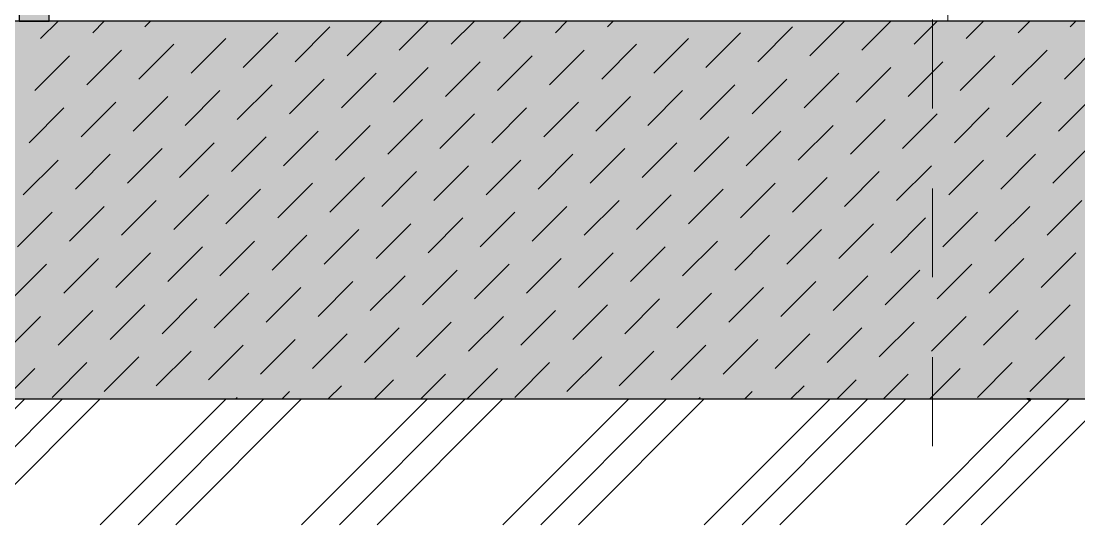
# Model space of a CAD drawing. Extents: x 8 to 21351, y 0 to 420.
# Drawn here: x 21193.9 to 21235.92, y 107.69 to 127.69 of the extents above; entities that cross this region are included whole.
import ezdxf

# ---------------------------------------------------------------- set-up
doc = ezdxf.new("R2010")
doc.units = 0

msp = doc.modelspace()

# ---------------------------------------------------------------- hatches: boundary and pattern name
at = {"true_color": 0xffffff}
for points in [[(21193.813, 207.69), (21193.813, 127.69), (21195.013, 127.69), (21195.013, 207.69)], [(21261.713, 127.69), (21048.513, 127.69), (21048.513, 112.69), (21261.713, 112.69)], [(21233.885, 112.69), (21233.863, 112.69), (21233.885, 112.679)], [(21233.885, 112.679), (21233.906, 112.668), (21233.906, 112.69), (21233.885, 112.69)], [(21233.906, 112.668), (21233.925, 112.658), (21233.925, 112.69), (21233.906, 112.69)], [(21233.925, 112.658), (21233.943, 112.65), (21233.943, 112.69), (21233.925, 112.69)], [(21233.943, 112.65), (21233.959, 112.642), (21233.959, 112.69), (21233.943, 112.69)], [(21233.959, 112.642), (21233.971, 112.636), (21233.971, 112.69), (21233.959, 112.69)], [(21233.971, 112.636), (21233.98, 112.631), (21233.98, 112.69), (21233.971, 112.69)], [(21233.98, 112.631), (21233.986, 112.628), (21233.986, 112.69), (21233.98, 112.69)], [(21233.986, 112.628), (21233.988, 112.627), (21233.988, 112.69), (21233.986, 112.69)]]:
    msp.add_hatch(color=0, dxfattribs=at).paths.add_polyline_path(points)

# ---------------------------------------------------------------- linework, layer by layer
at = {"color": 7, "lineweight": 15}
for p, q in [((21230.713, 207.69), (21230.713, 127.69)), ((21230.113, 127.751), (21230.113, 124.223)), ((21230.113, 121.048), (21230.113, 117.52)), ((21230.113, 114.345), (21230.113, 110.818)), ((21261.713, 112.69), (21048.513, 112.69)), ((21197.043, 112.69), (21189.043, 112.69)), ((21194.043, 112.69), (21189.043, 107.69)), ((21195.543, 112.69), (21190.543, 107.69)), ((21197.043, 112.69), (21192.043, 107.69)), ((21205.043, 112.69), (21197.043, 112.69)), ((21202.043, 112.69), (21197.043, 107.69)), ((21203.543, 112.69), (21198.543, 107.69)), ((21205.043, 112.69), (21200.043, 107.69)), ((21213.043, 112.69), (21205.043, 112.69)), ((21210.043, 112.69), (21205.043, 107.69)), ((21211.543, 112.69), (21206.543, 107.69)), ((21213.043, 112.69), (21208.043, 107.69)), ((21221.043, 112.69), (21213.043, 112.69)), ((21218.043, 112.69), (21213.043, 107.69)), ((21219.543, 112.69), (21214.543, 107.69)), ((21221.043, 112.69), (21216.043, 107.69)), ((21229.043, 112.69), (21221.043, 112.69)), ((21226.043, 112.69), (21221.043, 107.69)), ((21227.543, 112.69), (21222.543, 107.69)), ((21229.043, 112.69), (21224.043, 107.69)), ((21237.043, 112.69), (21229.043, 112.69)), ((21234.043, 112.69), (21229.043, 107.69)), ((21235.543, 112.69), (21230.543, 107.69)), ((21237.043, 112.69), (21232.043, 107.69))]:
    msp.add_line(p, q, dxfattribs=at)
at = {"color": 0, "lineweight": 5, "true_color": 0x53b368}
for p, q in [((21194.673, 127), (21195.362, 127.69)), ((21196.741, 127.23), (21197.201, 127.69)), ((21198.809, 127.46), (21199.039, 127.69)), ((21204.785, 126.081), (21206.163, 127.46)), ((21206.853, 126.311), (21208.232, 127.69)), ((21208.921, 126.541), (21210.07, 127.69)), ((21210.989, 126.77), (21211.909, 127.69)), ((21213.058, 127), (21213.747, 127.69)), ((21215.126, 127.23), (21215.586, 127.69)), ((21217.194, 127.46), (21217.424, 127.69)), ((21223.169, 126.081), (21224.548, 127.46)), ((21225.238, 126.311), (21226.616, 127.69)), ((21227.306, 126.541), (21228.455, 127.69)), ((21229.374, 126.77), (21230.293, 127.69)), ((21231.442, 127), (21232.132, 127.69)), ((21233.511, 127.23), (21233.97, 127.69)), ((21235.579, 127.46), (21235.809, 127.69)), ((21200.648, 125.621), (21202.027, 127)), ((21202.716, 125.851), (21204.095, 127.23)), ((21219.033, 125.621), (21220.412, 127)), ((21221.101, 125.851), (21222.48, 127.23)), ((21196.511, 125.162), (21197.89, 126.541)), ((21198.58, 125.392), (21199.959, 126.77)), ((21214.896, 125.162), (21216.275, 126.541)), ((21216.964, 125.392), (21218.343, 126.77)), ((21233.281, 125.162), (21234.66, 126.541)), ((21235.349, 125.392), (21236.728, 126.77)), ((21194.443, 124.932), (21195.822, 126.311)), ((21210.76, 124.702), (21212.138, 126.081)), ((21212.828, 124.932), (21214.207, 126.311)), ((21229.144, 124.702), (21230.523, 126.081)), ((21231.213, 124.932), (21232.591, 126.311)), ((21208.691, 124.472), (21210.07, 125.851)), ((21227.076, 124.472), (21228.455, 125.851)), ((21204.555, 124.013), (21205.934, 125.392)), ((21206.623, 124.243), (21208.002, 125.621)), ((21222.939, 124.013), (21224.318, 125.392)), ((21225.008, 124.243), (21226.387, 125.621)), ((21200.418, 123.553), (21201.797, 124.932)), ((21202.486, 123.783), (21203.865, 125.162)), ((21218.803, 123.553), (21220.182, 124.932)), ((21220.871, 123.783), (21222.25, 125.162)), ((21196.282, 123.094), (21197.66, 124.472)), ((21198.35, 123.323), (21199.729, 124.702)), ((21214.666, 123.094), (21216.045, 124.472)), ((21216.735, 123.323), (21218.113, 124.702)), ((21233.051, 123.094), (21234.43, 124.472)), ((21235.119, 123.323), (21236.498, 124.702)), ((21194.213, 122.864), (21195.592, 124.243)), ((21210.53, 122.634), (21211.909, 124.013)), ((21212.598, 122.864), (21213.977, 124.243)), ((21228.915, 122.634), (21230.293, 124.013)), ((21230.983, 122.864), (21232.362, 124.243)), ((21208.461, 122.404), (21209.84, 123.783)), ((21226.846, 122.404), (21228.225, 123.783)), ((21204.325, 121.944), (21205.704, 123.323)), ((21206.393, 122.174), (21207.772, 123.553)), ((21222.71, 121.944), (21224.089, 123.323)), ((21224.778, 122.174), (21226.157, 123.553)), ((21200.188, 121.485), (21201.567, 122.864)), ((21202.257, 121.715), (21203.635, 123.094)), ((21218.573, 121.485), (21219.952, 122.864)), ((21220.641, 121.715), (21222.02, 123.094)), ((21196.052, 121.025), (21197.431, 122.404)), ((21198.12, 121.255), (21199.499, 122.634)), ((21214.437, 121.025), (21215.815, 122.404)), ((21216.505, 121.255), (21217.884, 122.634)), ((21232.821, 121.025), (21234.2, 122.404)), ((21234.89, 121.255), (21236.268, 122.634)), ((21193.983, 120.795), (21195.362, 122.174)), ((21210.3, 120.566), (21211.679, 121.944)), ((21212.368, 120.795), (21213.747, 122.174)), ((21228.685, 120.566), (21230.064, 121.944)), ((21230.753, 120.795), (21232.132, 122.174)), ((21206.163, 120.106), (21207.542, 121.485)), ((21208.232, 120.336), (21209.611, 121.715)), ((21224.548, 120.106), (21225.927, 121.485)), ((21226.616, 120.336), (21227.995, 121.715)), ((21204.095, 119.876), (21205.474, 121.255)), ((21222.48, 119.876), (21223.859, 121.255)), ((21199.959, 119.417), (21201.337, 120.795)), ((21202.027, 119.646), (21203.406, 121.025)), ((21218.343, 119.417), (21219.722, 120.795)), ((21220.412, 119.646), (21221.79, 121.025)), ((21195.822, 118.957), (21197.201, 120.336)), ((21197.89, 119.187), (21199.269, 120.566)), ((21214.207, 118.957), (21215.586, 120.336)), ((21216.275, 119.187), (21217.654, 120.566)), ((21232.591, 118.957), (21233.97, 120.336)), ((21234.66, 119.187), (21236.039, 120.566)), ((21193.754, 118.727), (21195.133, 120.106)), ((21210.07, 118.497), (21211.449, 119.876)), ((21212.138, 118.727), (21213.517, 120.106)), ((21228.455, 118.497), (21229.834, 119.876)), ((21230.523, 118.727), (21231.902, 120.106)), ((21205.934, 118.038), (21207.312, 119.417)), ((21208.002, 118.268), (21209.381, 119.646)), ((21224.318, 118.038), (21225.697, 119.417)), ((21226.387, 118.268), (21227.765, 119.646)), ((21201.797, 117.578), (21203.176, 118.957)), ((21203.865, 117.808), (21205.244, 119.187)), ((21220.182, 117.578), (21221.561, 118.957)), ((21222.25, 117.808), (21223.629, 119.187)), ((21199.729, 117.348), (21201.108, 118.727)), ((21218.113, 117.348), (21219.492, 118.727)), ((21195.592, 116.889), (21196.971, 118.268)), ((21197.66, 117.118), (21199.039, 118.497)), ((21213.977, 116.889), (21215.356, 118.268)), ((21216.045, 117.118), (21217.424, 118.497)), ((21232.362, 116.889), (21233.741, 118.268)), ((21234.43, 117.118), (21235.809, 118.497)), ((21193.524, 116.659), (21194.903, 118.038)), ((21209.84, 116.429), (21211.219, 117.808)), ((21211.909, 116.659), (21213.287, 118.038)), ((21228.225, 116.429), (21229.604, 117.808)), ((21230.293, 116.659), (21231.672, 118.038)), ((21205.704, 115.969), (21207.083, 117.348)), ((21207.772, 116.199), (21209.151, 117.578)), ((21224.089, 115.969), (21225.467, 117.348)), ((21226.157, 116.199), (21227.536, 117.578)), ((21201.567, 115.51), (21202.946, 116.889)), ((21203.635, 115.74), (21205.014, 117.118)), ((21219.952, 115.51), (21221.331, 116.889)), ((21222.02, 115.74), (21223.399, 117.118)), ((21197.431, 115.05), (21198.809, 116.429)), ((21199.499, 115.28), (21200.878, 116.659)), ((21215.815, 115.05), (21217.194, 116.429)), ((21217.884, 115.28), (21219.263, 116.659)), ((21234.2, 115.05), (21235.579, 116.429)), ((21195.362, 114.82), (21196.741, 116.199)), ((21213.747, 114.82), (21215.126, 116.199)), ((21232.132, 114.82), (21233.511, 116.199)), ((21193.294, 114.591), (21194.673, 115.969)), ((21209.611, 114.361), (21210.989, 115.74)), ((21211.679, 114.591), (21213.058, 115.969)), ((21227.995, 114.361), (21229.374, 115.74)), ((21230.064, 114.591), (21231.442, 115.969)), ((21205.474, 113.901), (21206.853, 115.28)), ((21207.542, 114.131), (21208.921, 115.51)), ((21223.859, 113.901), (21225.238, 115.28)), ((21225.927, 114.131), (21227.306, 115.51)), ((21201.337, 113.442), (21202.716, 114.82)), ((21203.406, 113.671), (21204.785, 115.05)), ((21219.722, 113.442), (21221.101, 114.82)), ((21221.79, 113.671), (21223.169, 115.05)), ((21197.201, 112.982), (21198.58, 114.361)), ((21199.269, 113.212), (21200.648, 114.591)), ((21215.586, 112.982), (21216.964, 114.361)), ((21217.654, 113.212), (21219.033, 114.591)), ((21233.97, 112.982), (21235.349, 114.361)), ((21193.232, 112.69), (21194.443, 113.901)), ((21195.133, 112.752), (21196.511, 114.131)), ((21211.616, 112.69), (21212.828, 113.901)), ((21213.517, 112.752), (21214.896, 114.131)), ((21230.001, 112.69), (21231.213, 113.901)), ((21231.902, 112.752), (21233.281, 114.131)), ((21209.778, 112.69), (21210.76, 113.671)), ((21228.163, 112.69), (21229.144, 113.671)), ((21206.101, 112.69), (21206.623, 113.212)), ((21207.939, 112.69), (21208.691, 113.442)), ((21224.486, 112.69), (21225.008, 113.212)), ((21226.324, 112.69), (21227.076, 113.442)), ((21202.424, 112.69), (21202.486, 112.752)), ((21204.263, 112.69), (21204.555, 112.982)), ((21220.809, 112.69), (21220.871, 112.752)), ((21222.647, 112.69), (21222.939, 112.982))]:
    msp.add_line(p, q, dxfattribs=at)
at = {"color": 0, "lineweight": 0, "true_color": 0x5c5c5c}
for p, q in [((21233.885, 112.679), (21233.863, 112.69)), ((21233.906, 112.668), (21233.885, 112.679)), ((21233.925, 112.658), (21233.906, 112.668)), ((21233.943, 112.65), (21233.925, 112.658)), ((21233.959, 112.642), (21233.943, 112.65)), ((21233.971, 112.636), (21233.959, 112.642)), ((21233.98, 112.631), (21233.971, 112.636)), ((21233.986, 112.628), (21233.98, 112.631)), ((21233.988, 112.627), (21233.988, 112.69)), ((21233.988, 112.627), (21233.986, 112.628))]:
    msp.add_line(p, q, dxfattribs=at)
at = {"color": 0, "true_color": 0xffffff}
for points in [[(21193.813, 207.69), (21193.813, 127.69), (21195.013, 127.69), (21195.013, 207.69)], [(21261.713, 127.69), (21048.513, 127.69), (21048.513, 112.69), (21261.713, 112.69)], [(21233.885, 112.69), (21233.863, 112.69), (21233.885, 112.679)], [(21233.885, 112.679), (21233.906, 112.668), (21233.906, 112.69), (21233.885, 112.69)], [(21233.906, 112.668), (21233.925, 112.658), (21233.925, 112.69), (21233.906, 112.69)], [(21233.925, 112.658), (21233.943, 112.65), (21233.943, 112.69), (21233.925, 112.69)], [(21233.943, 112.65), (21233.959, 112.642), (21233.959, 112.69), (21233.943, 112.69)], [(21233.959, 112.642), (21233.971, 112.636), (21233.971, 112.69), (21233.959, 112.69)], [(21233.971, 112.636), (21233.98, 112.631), (21233.98, 112.69), (21233.971, 112.69)], [(21233.98, 112.631), (21233.986, 112.628), (21233.986, 112.69), (21233.98, 112.69)], [(21233.986, 112.628), (21233.988, 112.627), (21233.988, 112.69), (21233.986, 112.69)]]:
    msp.add_lwpolyline(points, close=True, dxfattribs=at)

doc.saveas('drawing.dxf')
